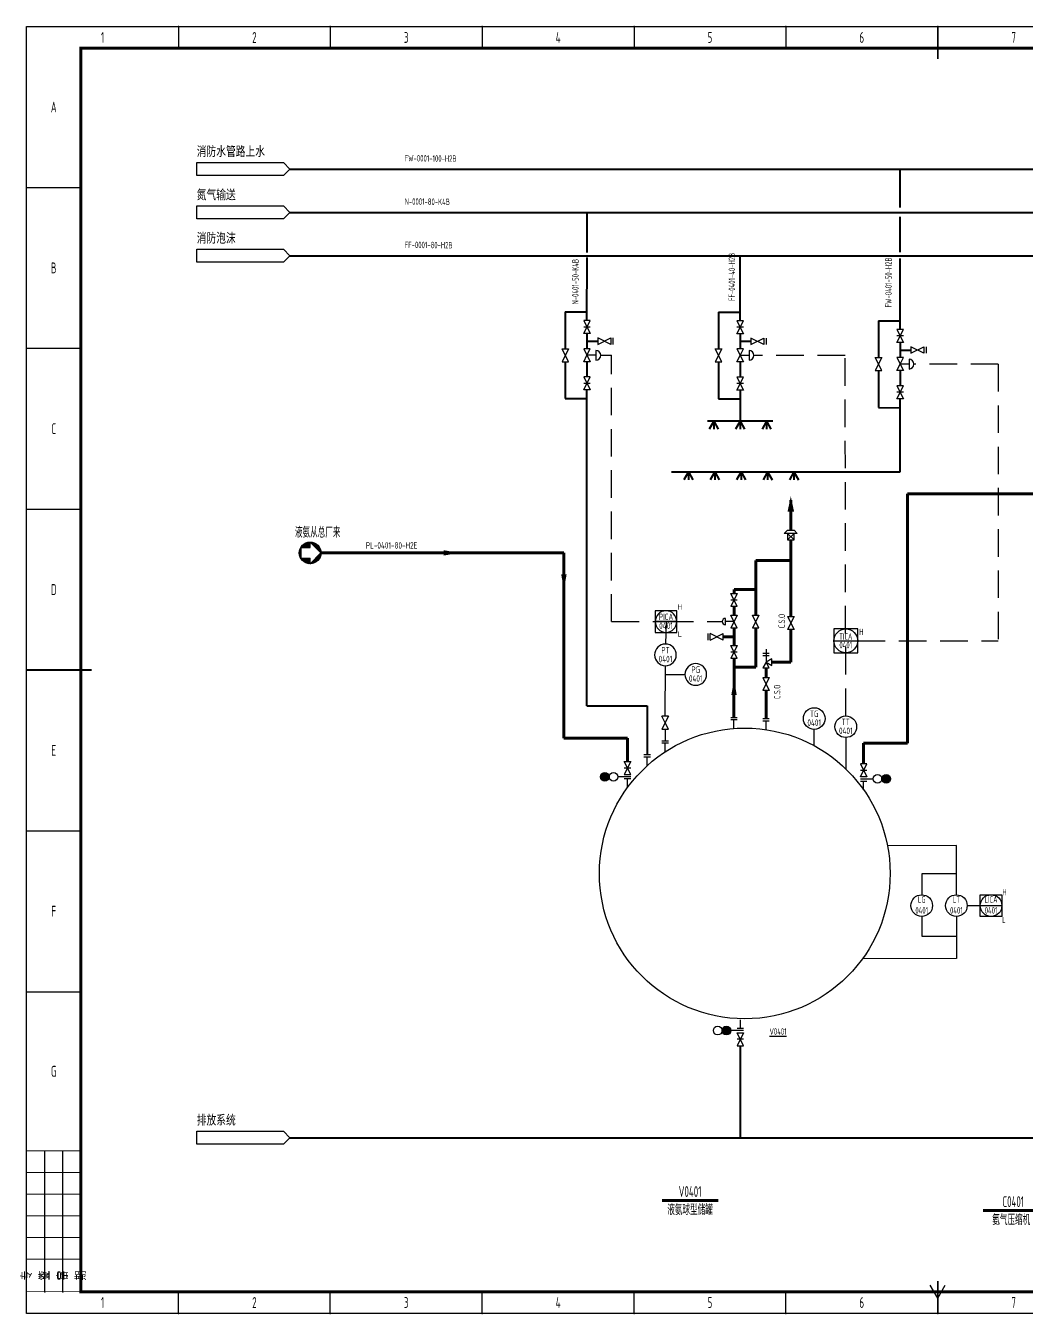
# Model space of a CAD drawing. Header units: millimetres. Extents: x 453 to 7190, y 523 to 4294.
# Drawn here: x 1143 to 1605, y 523 to 1118 of the extents above; entities that cross this region are included whole.
import ezdxf
from ezdxf.enums import TextEntityAlignment as Align

# ---------------------------------------------------------------- set-up
doc = ezdxf.new("R2010")
doc.units = ezdxf.units.MM
doc.linetypes.add('DASHED', pattern=[19.05, 12.7, -6.35])
for name, color, linetype, lineweight in [('01-主物流线-粗实线', 134, 'Continuous', 80), ('01-文本', 7, 'Continuous', 25), ('02-辅助物流线-中粗线', 30, 'Continuous', 40), ('05-图框与标题栏', 7, 'Continuous', 25), ('07-公用工程-氮气或空气与回管', 241, 'Continuous', 40), ('07-箭头', 7, 'Continuous', 25), ('08-进出物流标志', 7, 'Continuous', 25), ('09-文本', 7, 'Continuous', 25), ('09-阀门及管件', 102, 'Continuous', 25), ('1-主物料线', 134, 'Continuous', 80), ('1-主要物流线', 134, 'Continuous', 80), ('10-阀门', 102, 'Continuous', 25), ('11-公用工程-冷却水', 55, 'Continuous', 40), ('11-文本', 7, 'Continuous', 25), ('11-管道组合号', 50, 'Continuous', 15), ('12-仪表', 190, 'Continuous', 25), ('12-信号线', 226, 'DASHED', 25), ('12-设备位号线', 7, 'Continuous', 80), ('13-仪表', 190, 'Continuous', 25), ('13-电动气动信号线', 226, 'DASHED', 25), ('14-氮气', 241, 'Continuous', 40), ('14-箭头', 7, 'Continuous', 25), ('15-仪表', 190, 'Continuous', 25), ('15-文本', 7, 'Continuous', 15), ('15-文本 @ 1', 7, 'Continuous', 15), ('16-阀门与管件', 102, 'Continuous', 25), ('20-公用工程-消防用水', 152, 'Continuous', 40), ('22-公用工程-消防泡沫', 2, 'Continuous', 40), ('5-接续符号', 7, 'Continuous', 25), ('5-设备外轮廓', 7, 'Continuous', 25), ('7-文本', 7, 'Continuous', 25)]:
    doc.layers.add(name, color=color, linetype=linetype, lineweight=lineweight)
doc.layers.add('TITLE', color=7, linetype='Continuous')
doc.styles.add('3-gbcbig', font='gbenor.shx', dxfattribs={"width": 0.7, "height": 3, "bigfont": 'gbcbig.shx'})
doc.styles.add('5-gbcbig', font='gbenor.shx', dxfattribs={"width": 0.7, "height": 5, "bigfont": 'gbcbig.shx'})
doc.styles.add('国标汉字', font='gbenor.shx', dxfattribs={"height": 7, "bigfont": 'gbcbig.shx'})
doc.styles.add('国标英文+数字', font='gbenor.shx', dxfattribs={"height": 5})
doc.styles.add('头号烷家', font='gbenor.shx', dxfattribs={"width": 0.75, "height": 3, "bigfont": 'gbcbig.shx'})
doc.styles.add('工程字', font='gbenor.shx', dxfattribs={"bigfont": 'gbcbig.shx'})

# ---------------------------------------------------------------- blocks, each defined once
blk = doc.blocks.new('接续标志')
at = {"layer": '5-接续符号'}
for p, q in [((-43, 3), (-3, 3)), ((-43, -3), (-43, 3)), ((-3, 3), (0, 0)), ((0, 0), (-3, -3)), ((-3, -3), (-43, -3))]:
    blk.add_line(p, q, dxfattribs=at)
blk = doc.blocks.new('箭头')
at = {"layer": '07-箭头'}
blk.add_lwpolyline([(0, 0, 0, 2.5, 0), (-7, 0, 2.5, 2.5, 0)], format="xyseb", dxfattribs=at)
blk = doc.blocks.new('管道组合号')
at = {"layer": '11-管道组合号', "style": '头号烷家', "width": 0.75}
blk.add_attdef('管道组合号', (-4.3, 3.13), '', height=3, dxfattribs=at)
blk = doc.blocks.new('entry')
at = {"layer": '5-设备外轮廓'}
for p, q in [((1.5, 5), (-1.5, 5)), ((1.5, 4), (-1.5, 4)), ((0, 0), (0, 4))]:
    blk.add_line(p, q, dxfattribs=at)
blk = doc.blocks.new('就地安装仪表')
at = {"layer": '12-仪表', "ltscale": 0.25}
blk.add_circle((0, -5), 5, dxfattribs=at)
at = {"layer": '15-文本', "style": '工程字', "width": 0.75}
blk.add_attdef('仪表名称', text='', height=3, dxfattribs=at).set_placement((0, -4.29), align=Align.CENTER)
blk.add_attdef('仪表编号', text='', height=3, dxfattribs=at).set_placement((0, -5.39), align=Align.TOP_CENTER)
blk = doc.blocks.new('*U131')
at = {"layer": '15-文本'}
ref = blk.add_blockref('就地安装仪表', (1438.51, 832.11), dxfattribs=dict(at, xscale=-1))
ref.add_attrib('仪表名称', 'PT', dxfattribs={"layer": '15-文本 @ 1', "height": 3, "style": '工程字', "width": 0.75}).set_placement((1438.51, 827.82), align=Align.CENTER)
ref.add_attrib('仪表编号', '0401', dxfattribs={"layer": '15-文本 @ 1', "height": 3, "style": '工程字', "width": 0.75}).set_placement((1438.51, 826.72), align=Align.TOP_CENTER)
blk = doc.blocks.new('*U132')
at = {"layer": '15-文本'}
ref = blk.add_blockref('就地安装仪表', (1452.48, 823.11), dxfattribs=dict(at, xscale=-1))
ref.add_attrib('仪表名称', 'PG', dxfattribs={"layer": '15-文本 @ 1', "height": 3, "style": '工程字', "width": 0.75}).set_placement((1452.48, 818.82), align=Align.CENTER)
ref.add_attrib('仪表编号', '0401', dxfattribs={"layer": '15-文本 @ 1', "height": 3, "style": '工程字', "width": 0.75}).set_placement((1452.48, 817.72), align=Align.TOP_CENTER)
blk = doc.blocks.new('DCS系统仪表')
at = {"layer": '12-仪表'}
for p, q in [((-5, 10), (5, 10)), ((-5, 0), (-5, 10)), ((5, 10), (5, 0)), ((-5, 5), (5, 5)), ((5, 0), (-5, 0))]:
    blk.add_line(p, q, dxfattribs=at)
at = {"layer": '12-仪表', "ltscale": 0.25}
blk.add_circle((0, 5), 5, dxfattribs=at)
at = {"layer": '15-文本', "style": '工程字', "width": 0.75}
blk.add_attdef('仪表名称', text='', height=3, dxfattribs=at).set_placement((0, 5.71), align=Align.CENTER)
blk.add_attdef('仪表编号', text='', height=3, dxfattribs=at).set_placement((0, 4.61), align=Align.TOP_CENTER)
blk = doc.blocks.new('*U133')
at = {"layer": '12-仪表'}
ref = blk.add_blockref('DCS系统仪表', (1438.76, 837.49), dxfattribs=dict(at, xscale=-1))
ref.add_attrib('仪表名称', 'PICA', dxfattribs={"layer": '15-文本 @ 1', "height": 3, "style": '工程字', "width": 0.75}).set_placement((1438.76, 843.21), align=Align.CENTER)
ref.add_attrib('仪表编号', '0401', dxfattribs={"layer": '15-文本 @ 1', "height": 3, "style": '工程字', "width": 0.75}).set_placement((1438.76, 842.1), align=Align.TOP_CENTER)
blk = doc.blocks.new('*U134')
at = {"layer": '12-仪表'}
ref = blk.add_blockref('就地安装仪表', (1521.75, 798.98), dxfattribs=at)
ref.add_attrib('仪表名称', 'TT', dxfattribs={"layer": '15-文本 @ 1', "height": 3, "style": '工程字', "width": 0.75}).set_placement((1521.75, 794.69), align=Align.CENTER)
ref.add_attrib('仪表编号', '0401', dxfattribs={"layer": '15-文本 @ 1', "height": 3, "style": '工程字', "width": 0.75}).set_placement((1521.75, 793.59), align=Align.TOP_CENTER)
blk = doc.blocks.new('*U135')
at = {"layer": '12-仪表'}
ref = blk.add_blockref('就地安装仪表', (1507.17, 802.73), dxfattribs=at)
ref.add_attrib('仪表名称', 'TG', dxfattribs={"layer": '15-文本 @ 1', "height": 3, "style": '工程字', "width": 0.75}).set_placement((1507.17, 798.44), align=Align.CENTER)
ref.add_attrib('仪表编号', '0401', dxfattribs={"layer": '15-文本 @ 1', "height": 3, "style": '工程字', "width": 0.75}).set_placement((1507.17, 797.34), align=Align.TOP_CENTER)

msp = doc.modelspace()

# ---------------------------------------------------------------- hatches: boundary and pattern name
at = {"layer": '08-进出物流标志'}
h = msp.add_hatch(dxfattribs=at)
h.set_pattern_fill('ANSI31', color=256, scale=0.1)
h.set_pattern_definition([(45, (-1003.2807, 1455.54024), (-0.224506403, 0.224506403), [])])
h.paths.add_polyline_path([(1274.49, 876.72), (1274.49, 879.22, 0.267949), (1270.16, 876.72)])
h.paths.add_polyline_path([(1270.16, 876.72, 0.131652), (1269.49, 874.22, 0.131652), (1270.16, 871.72)])
h.paths.add_polyline_path([(1270.16, 871.72, 0.267949), (1274.49, 869.22), (1274.49, 871.72)])
h.paths.add_polyline_path([(1274.49, 869.22, 0.414214), (1279.49, 874.22)])
h.paths.add_polyline_path([(1274.49, 879.22), (1279.49, 874.22, 0.414214)])
at = {"layer": '10-阀门'}
h = msp.add_hatch(color=256, dxfattribs=at)
h.dxf.hatch_style = 1
h.paths.add_polyline_path([(1408.53, 770.85, -1), (1412.53, 770.85, -1)])
h = msp.add_hatch(color=256, dxfattribs=at)
h.dxf.hatch_style = 1
h.paths.add_polyline_path([(1540.43, 771.87, 1), (1540.43, 767.87, 1)])
h = msp.add_hatch(color=256, dxfattribs=at)
h.dxf.hatch_style = 1
h.paths.add_polyline_path([(1466.61, 655.67, 1), (1466.61, 651.67, 1)])

# ---------------------------------------------------------------- linework, layer by layer
at = {"layer": '01-主物流线-粗实线'}
for p, q in [((1496.36, 884.7), (1496.36, 898.5)), ((1550.22, 901.5), (1609.48, 901.5)), ((1496.36, 844.87), (1496.36, 880.2)), ((1343.11, 874.22), (1279.49, 874.22)), ((1391.64, 874.22), (1328.11, 874.22)), ((1391.64, 788.75), (1391.64, 874.22)), ((1480.18, 857.39), (1480.18, 870.78)), ((1480.18, 870.78), (1496.36, 870.78)), ((1470.18, 855.49), (1470.18, 857.39)), ((1470.18, 857.39), (1480.18, 857.39)), ((1480.18, 857.39), (1480.18, 845.49)), ((1470.18, 845.49), (1470.18, 849.49)), ((1470.18, 831.49), (1470.18, 839.49)), ((1480.18, 821.49), (1480.18, 839.49)), ((1496.36, 825.81), (1496.36, 838.87)), ((1470.18, 835.49), (1465.18, 835.49)), ((1470.11, 798.14), (1470.18, 821.49)), ((1470.18, 825.49), (1470.18, 821.49)), ((1470.18, 821.49), (1480.18, 821.49)), ((1484.94, 816.62), (1484.94, 821.2)), ((1487.54, 823.8), (1496.36, 823.8)), ((1496.36, 823.8), (1496.36, 825.81)), ((1484.94, 797.61), (1484.94, 810.62)), ((1391.64, 788.75), (1420.98, 788.75)), ((1420.98, 788.75), (1420.98, 777.85)), ((1550.22, 786.42), (1529.98, 786.42)), ((1529.98, 786.42), (1529.98, 776.87))]:
    msp.add_line(p, q, dxfattribs=at)
at = {"layer": '01-文本'}
msp.add_circle((1475.13, 726.23), 67.1, dxfattribs=at)
at = {"layer": '02-辅助物流线-中粗线'}
for p, q in [((1473.06, 646.67), (1473.06, 604.2)), ((1265.17, 604.2), (1887.13, 604.2))]:
    msp.add_line(p, q, dxfattribs=at)
at = {"layer": '05-图框与标题栏'}
for p, q in [((1213.75, 1117.16), (1213.75, 1107.16)), ((1283.83, 1117.16), (1283.83, 1107.16)), ((1353.92, 1117.16), (1353.92, 1107.16)), ((1424, 1117.16), (1424, 1107.16)), ((1494.08, 1117.16), (1494.08, 1107.16)), ((1143.67, 1042.91), (1168.67, 1042.91)), ((1143.67, 968.66), (1168.67, 968.66)), ((1143.67, 894.41), (1168.67, 894.41)), ((1143.67, 745.91), (1168.67, 745.91)), ((1143.67, 671.66), (1168.67, 671.66)), ((1152, 533.16), (1152, 598.16)), ((1160.33, 533.16), (1160.33, 598.16)), ((1564.17, 530.16), (1560.7, 536.16)), ((1564.17, 530.16), (1567.63, 536.16)), ((1213.75, 523.16), (1213.75, 533.16)), ((1283.83, 523.16), (1283.83, 533.16)), ((1353.92, 523.16), (1353.92, 533.16)), ((1424, 523.16), (1424, 533.16)), ((1494.08, 523.16), (1494.08, 533.16))]:
    msp.add_line(p, q, dxfattribs=at)
for points, const_width in [([(1564.17, 1117.16), (1564.17, 1102.16)], 0.8), ([(1143.67, 820.16), (1173.67, 820.16)], 0.8), ([(1168.67, 598.16), (1143.67, 598.16)], 0.4), ([(1168.67, 588.16), (1143.67, 588.16)], 0.4), ([(1168.67, 578.16), (1143.67, 578.16)], 0.4), ([(1168.67, 568.16), (1143.67, 568.16)], 0.4), ([(1168.67, 558.16), (1143.67, 558.16)], 0.4), ([(1168.67, 548.16), (1143.67, 548.16)], 0.4), ([(1564.17, 523.16), (1564.17, 538.16)], 0.8), ([(1168.67, 533.16), (1143.67, 533.16)], 0.4)]:
    msp.add_lwpolyline(points, dxfattribs=dict(at, const_width=const_width))
at = {"layer": '05-图框与标题栏', "const_width": 1.4}
msp.add_lwpolyline([(1168.67, 1107.16), (1168.67, 533.16), (1974.67, 533.16), (1974.67, 1107.16)], close=True, dxfattribs=at)
at = {"layer": '05-图框与标题栏'}
for p in [(1213.75, 1117.16), (1213.75, 1117.16), (1213.75, 1117.16), (1283.83, 1117.16), (1283.83, 1117.16), (1283.83, 1117.16), (1353.92, 1117.16), (1353.92, 1117.16), (1353.92, 1117.16), (1424, 1117.16), (1424, 1117.16), (1424, 1117.16), (1494.08, 1117.16), (1494.08, 1117.16), (1494.08, 1117.16), (1564.17, 1117.16), (1564.17, 1117.16), (1564.17, 1117.16), (1152, 533.16), (1160.33, 533.16), (1213.75, 523.16), (1283.83, 523.16), (1353.92, 523.16), (1424, 523.16), (1494.08, 523.16), (1564.17, 523.16)]:
    msp.add_point(p, dxfattribs=at)
at = {"layer": '07-公用工程-氮气或空气与回管'}
for p, q in [((1402.28, 803.64), (1430.08, 803.64)), ((1430.08, 803.64), (1430.08, 780.95))]:
    msp.add_line(p, q, dxfattribs=at)
at = {"layer": '08-进出物流标志'}
for p, q in [((1270.16, 876.72), (1270.16, 871.72)), ((1270.16, 876.72), (1274.49, 876.72)), ((1274.49, 879.22), (1279.49, 874.22)), ((1274.49, 876.72), (1274.49, 879.22)), ((1270.16, 871.72), (1274.49, 871.72)), ((1279.49, 874.22), (1274.49, 869.22)), ((1274.49, 869.22), (1274.49, 871.72))]:
    msp.add_line(p, q, dxfattribs=at)
msp.add_circle((1274.49, 874.22), 5, dxfattribs=at)
at = {"layer": '09-阀门及管件'}
for p, q in [((1403.78, 981.44), (1400.78, 981.44)), ((1400.78, 981.44), (1403.78, 975.44)), ((1400.78, 975.44), (1403.78, 981.44)), ((1403.78, 978.44), (1400.78, 978.44)), ((1474.46, 981.4), (1471.46, 981.4)), ((1471.46, 981.4), (1474.46, 975.4)), ((1471.46, 975.4), (1474.46, 981.4)), ((1474.46, 978.4), (1471.46, 978.4)), ((1548.3, 977.35), (1545.3, 977.35)), ((1545.3, 977.35), (1548.3, 971.35)), ((1545.3, 971.35), (1548.3, 977.35)), ((1403.78, 975.44), (1400.78, 975.44)), ((1407.28, 973.44), (1407.28, 970.44)), ((1413.28, 970.44), (1407.28, 973.44)), ((1407.28, 970.44), (1413.28, 973.44)), ((1413.28, 973.44), (1413.28, 970.44)), ((1414.28, 973.44), (1414.28, 970.44)), ((1474.46, 975.4), (1471.46, 975.4)), ((1477.96, 973.4), (1477.96, 970.4)), ((1483.96, 970.4), (1477.96, 973.4)), ((1477.96, 970.4), (1483.96, 973.4)), ((1483.96, 973.4), (1483.96, 970.4)), ((1484.96, 973.4), (1484.96, 970.4)), ((1548.3, 974.35), (1545.3, 974.35)), ((1548.3, 971.35), (1545.3, 971.35)), ((1393.78, 968.44), (1390.78, 962.44)), ((1393.78, 962.44), (1390.78, 968.44)), ((1390.78, 968.44), (1393.78, 968.44)), ((1403.78, 968.44), (1400.78, 968.44)), ((1400.78, 968.44), (1403.78, 962.44)), ((1400.78, 962.44), (1402.28, 965.44)), ((1402.28, 965.44), (1403.78, 968.44)), ((1406.39, 965.44), (1402.28, 965.44)), ((1406.39, 967.69), (1406.39, 963.19)), ((1464.46, 968.4), (1461.46, 962.4)), ((1464.46, 962.4), (1461.46, 968.4)), ((1461.46, 968.4), (1464.46, 968.4)), ((1474.46, 968.4), (1471.46, 968.4)), ((1471.46, 968.4), (1474.46, 962.4)), ((1471.46, 962.4), (1472.96, 965.4)), ((1472.96, 965.4), (1474.46, 968.4)), ((1477.07, 965.4), (1472.96, 965.4)), ((1477.07, 967.65), (1477.07, 963.15)), ((1538.3, 964.35), (1535.3, 958.35)), ((1538.3, 958.35), (1535.3, 964.35)), ((1535.3, 964.35), (1538.3, 964.35)), ((1548.3, 964.35), (1545.3, 964.35)), ((1545.3, 964.35), (1548.3, 958.35)), ((1546.8, 961.35), (1548.3, 964.35)), ((1550.92, 963.6), (1550.92, 959.1)), ((1551.8, 969.35), (1551.8, 966.35)), ((1557.8, 966.35), (1551.8, 969.35)), ((1551.8, 966.35), (1557.8, 969.35)), ((1557.8, 969.35), (1557.8, 966.35)), ((1558.8, 969.35), (1558.8, 966.35)), ((1390.78, 962.44), (1393.78, 962.44)), ((1403.78, 962.44), (1400.78, 962.44)), ((1461.46, 962.4), (1464.46, 962.4)), ((1474.46, 962.4), (1471.46, 962.4)), ((1535.3, 958.35), (1538.3, 958.35)), ((1545.3, 958.35), (1546.8, 961.35)), ((1548.3, 958.35), (1545.3, 958.35)), ((1550.92, 961.35), (1546.8, 961.35)), ((1403.78, 955.44), (1400.78, 955.44)), ((1400.78, 955.44), (1403.78, 949.44)), ((1400.78, 949.44), (1403.78, 955.44)), ((1403.78, 952.44), (1400.78, 952.44)), ((1474.46, 955.4), (1471.46, 955.4)), ((1471.46, 955.4), (1474.46, 949.4)), ((1471.46, 949.4), (1474.46, 955.4)), ((1474.46, 952.4), (1471.46, 952.4)), ((1403.78, 949.44), (1400.78, 949.44)), ((1474.46, 949.4), (1471.46, 949.4)), ((1548.3, 951.35), (1545.3, 951.35)), ((1545.3, 951.35), (1548.3, 945.35)), ((1545.3, 945.35), (1548.3, 951.35)), ((1548.3, 948.35), (1545.3, 948.35)), ((1548.3, 945.35), (1545.3, 945.35)), ((1439.87, 798.83), (1436.87, 798.83)), ((1438.37, 795.83), (1436.87, 798.83)), ((1439.87, 798.83), (1436.87, 792.83)), ((1436.87, 792.83), (1439.87, 792.83)), ((1439.87, 792.83), (1438.37, 795.83))]:
    msp.add_line(p, q, dxfattribs=at)
for centre in [(1406.39, 965.44), (1477.07, 965.4), (1550.92, 961.35)]:
    msp.add_arc(centre, 2.25, 270, 90, dxfattribs=at)
at = {"layer": '1-主要物流线'}
msp.add_line((1550.22, 786.42), (1550.22, 901.5), dxfattribs=at)
at = {"layer": '10-阀门'}
for p, q in [((1422.48, 777.85), (1419.48, 771.85)), ((1422.48, 771.85), (1419.48, 777.85)), ((1419.48, 777.85), (1422.48, 777.85)), ((1422.48, 774.85), (1419.48, 774.85)), ((1528.48, 776.87), (1531.48, 770.87)), ((1528.48, 770.87), (1531.48, 776.87)), ((1531.48, 776.87), (1528.48, 776.87)), ((1528.48, 773.87), (1531.48, 773.87)), ((1422.48, 770.85), (1416.53, 770.85)), ((1419.48, 771.85), (1422.48, 771.85)), ((1531.48, 770.87), (1528.48, 770.87)), ((1528.48, 769.87), (1534.43, 769.87)), ((1474.56, 653.67), (1468.61, 653.67)), ((1474.56, 646.67), (1471.56, 652.67)), ((1471.56, 652.67), (1474.56, 652.67)), ((1474.56, 652.67), (1471.56, 646.67)), ((1474.56, 649.67), (1471.56, 649.67)), ((1471.56, 646.67), (1474.56, 646.67))]:
    msp.add_line(p, q, dxfattribs=at)
for centre in [(1410.53, 770.85), (1414.53, 770.85), (1536.43, 769.87), (1540.43, 769.87), (1462.61, 653.67), (1466.61, 653.67)]:
    msp.add_circle(centre, 2, dxfattribs=at)
at = {"layer": '11-公用工程-冷却水', "ltscale": 5}
msp.add_line((1441.33, 911.58), (1505.07, 911.58), dxfattribs=at)
at = {"layer": '12-仪表'}
for p, q in [((1516.23, 833.64), (1527.23, 833.64)), ((1438.37, 798.83), (1438.48, 822.11)), ((1438.48, 818.11), (1447.48, 818.11)), ((1438.37, 792.83), (1438.37, 787.35)), ((1507.17, 785.18), (1507.17, 792.73)), ((1521.75, 788.98), (1521.71, 774.52))]:
    msp.add_line(p, q, dxfattribs=at)
msp.add_lwpolyline([(1516.23, 828.14), (1527.23, 828.14), (1527.23, 839.14), (1516.23, 839.14)], close=True, dxfattribs=at)
msp.add_circle((1521.73, 833.64), 5.5, dxfattribs=at)
at = {"layer": '12-信号线'}
msp.add_line((1577.78, 711.38), (1583.78, 711.38), dxfattribs=at)
at = {"layer": '12-设备位号线'}
for p, q in [((1437.01, 575.23), (1462.9, 575.23)), ((1585.22, 570.57), (1611.12, 570.57))]:
    msp.add_line(p, q, dxfattribs=at)
at = {"layer": '13-电动气动信号线'}
for p, q in [((1408.64, 965.44), (1413.6, 965.44)), ((1413.6, 842.49), (1413.6, 965.44)), ((1521.43, 965.4), (1479.32, 965.4)), ((1521.75, 798.98), (1521.43, 965.4)), ((1592.13, 961.35), (1553.17, 961.35)), ((1592.13, 961.35), (1592.13, 833.64)), ((1413.6, 842.49), (1438.76, 842.49)), ((1438.76, 842.1), (1438.59, 832.11)), ((1438.76, 842.49), (1464.68, 842.49)), ((1527.23, 833.64), (1592.13, 833.64))]:
    msp.add_line(p, q, dxfattribs=at)
at = {"layer": '14-氮气'}
for p, q in [((1265.17, 1031.36), (1885.17, 1031.36)), ((1402.31, 1012.91), (1402.31, 1031.36)), ((1402.28, 981.44), (1402.31, 1010.58)), ((1392.28, 985.44), (1402.28, 985.44)), ((1392.28, 985.44), (1392.28, 968.44)), ((1402.28, 975.44), (1402.28, 968.44)), ((1402.28, 971.94), (1407.28, 971.94)), ((1392.28, 962.44), (1392.28, 945.44)), ((1402.28, 962.44), (1402.28, 955.44)), ((1402.28, 803.64), (1402.28, 949.44)), ((1392.28, 945.44), (1402.28, 945.44))]:
    msp.add_line(p, q, dxfattribs=at)
at = {"layer": '14-箭头'}
msp.add_lwpolyline([(1496.36, 900.32, 0, 3, 0), (1496.36, 893.32, 3, 3, 0)], format="xyseb", dxfattribs=at)
at = {"layer": '15-仪表'}
for p, q in [((1572.78, 739.12), (1541.01, 738.94)), ((1572.78, 716.38), (1572.78, 739.12)), ((1572.78, 726), (1556.78, 726)), ((1556.78, 726), (1556.78, 716.38)), ((1583.78, 706.38), (1583.78, 716.38)), ((1583.78, 716.38), (1593.78, 716.38)), ((1593.78, 716.38), (1593.78, 706.38)), ((1583.78, 711.38), (1593.78, 711.38)), ((1556.78, 706.38), (1556.78, 697.34)), ((1572.78, 706.38), (1572.78, 686.91)), ((1593.78, 706.38), (1583.78, 706.38)), ((1556.78, 697.34), (1572.78, 697.34)), ((1572.78, 686.91), (1529.47, 686.87))]:
    msp.add_line(p, q, dxfattribs=at)
for centre in [(1556.78, 711.38), (1572.78, 711.38), (1588.78, 711.38)]:
    msp.add_circle(centre, 5, dxfattribs=at)
at = {"layer": '16-阀门与管件'}
for p, q in [((1494.86, 884.7), (1493.36, 883.2)), ((1499.36, 883.2), (1493.36, 883.2)), ((1494.86, 884.7), (1497.86, 884.7)), ((1494.86, 883.2), (1494.86, 880.2)), ((1494.86, 883.2), (1497.86, 880.2)), ((1497.86, 883.2), (1494.86, 880.2)), ((1497.86, 884.7), (1499.36, 883.2)), ((1497.86, 880.2), (1497.86, 883.2)), ((1494.86, 880.2), (1497.86, 880.2)), ((1468.68, 855.49), (1471.68, 855.49)), ((1471.68, 849.49), (1468.68, 855.49)), ((1471.68, 855.49), (1468.68, 849.49)), ((1468.68, 852.49), (1471.68, 852.49)), ((1471.68, 849.49), (1468.68, 849.49)), ((1468.68, 845.49), (1471.68, 845.49)), ((1471.68, 839.49), (1468.68, 845.49)), ((1471.68, 845.49), (1468.68, 839.49)), ((1478.68, 845.49), (1481.68, 845.49)), ((1481.68, 839.49), (1478.68, 845.49)), ((1481.68, 845.49), (1478.68, 839.49)), ((1494.86, 844.87), (1497.86, 844.87)), ((1494.86, 844.87), (1497.86, 838.87)), ((1497.86, 844.87), (1494.86, 838.87)), ((1466.18, 840.99), (1466.18, 843.99)), ((1470.18, 842.49), (1466.18, 842.49)), ((1471.68, 839.49), (1468.68, 839.49)), ((1481.68, 839.49), (1478.68, 839.49)), ((1497.86, 838.87), (1494.86, 838.87)), ((1458.16, 833.99), (1458.16, 836.99)), ((1459.18, 833.99), (1465.18, 836.99)), ((1465.18, 833.99), (1459.18, 836.99)), ((1459.18, 833.99), (1459.18, 836.99)), ((1465.18, 833.99), (1465.18, 836.99)), ((1468.68, 831.49), (1471.68, 831.49)), ((1471.68, 825.49), (1468.68, 831.49)), ((1471.68, 831.49), (1468.68, 825.49)), ((1468.68, 828.49), (1471.68, 828.49)), ((1486.44, 827.8), (1483.44, 827.8)), ((1483.44, 826.8), (1486.44, 826.8)), ((1484.94, 829.8), (1484.94, 823.8)), ((1471.68, 825.49), (1468.68, 825.49)), ((1484.94, 823.8), (1483.44, 821.2)), ((1483.44, 821.2), (1486.44, 821.2)), ((1487.54, 825.3), (1484.94, 823.8)), ((1486.44, 821.2), (1484.94, 823.8)), ((1484.94, 823.8), (1487.54, 822.3)), ((1487.54, 822.3), (1487.54, 825.3)), ((1483.44, 816.62), (1486.44, 816.62)), ((1483.44, 816.62), (1486.44, 810.62)), ((1486.44, 816.62), (1483.44, 810.62)), ((1486.44, 810.62), (1483.44, 810.62))]:
    msp.add_line(p, q, dxfattribs=at)
msp.add_arc((1466.18, 842.49), 1.5, 90, 270, dxfattribs=at)
at = {"layer": '20-公用工程-消防用水'}
for p, q in [((1265.17, 1051.36), (1885.17, 1051.36)), ((1546.82, 1033.63), (1546.82, 1051.36)), ((1546.82, 1013.05), (1546.82, 1029.37)), ((1546.8, 977.35), (1546.82, 1010.05)), ((1536.8, 981.35), (1546.8, 981.35)), ((1536.8, 981.35), (1536.8, 964.35)), ((1546.8, 971.35), (1546.8, 964.35)), ((1546.8, 967.85), (1551.8, 967.85)), ((1536.8, 958.35), (1536.8, 941.35)), ((1546.8, 958.35), (1546.8, 951.35)), ((1536.8, 941.35), (1546.8, 941.24)), ((1546.8, 936.84), (1546.8, 945.35)), ((1546.8, 911.58), (1546.8, 941.24)), ((1505.07, 911.58), (1546.8, 911.58))]:
    msp.add_line(p, q, dxfattribs=at)
at = {"layer": '22-公用工程-消防泡沫'}
for p, q in [((1265.17, 1011.36), (1885.17, 1011.36)), ((1472.96, 981.4), (1472.96, 1011.36)), ((1462.96, 985.4), (1472.96, 985.4)), ((1462.96, 985.4), (1462.96, 968.4)), ((1472.96, 975.4), (1472.96, 968.4)), ((1472.96, 971.9), (1477.96, 971.9)), ((1462.96, 962.4), (1462.96, 945.4)), ((1472.96, 962.4), (1472.96, 955.4)), ((1472.96, 949.4), (1472.96, 941.32)), ((1462.96, 945.4), (1472.96, 945.3)), ((1472.96, 941.32), (1472.96, 934.97)), ((1488.08, 934.97), (1457.84, 934.97))]:
    msp.add_line(p, q, dxfattribs=at)
at = {"layer": '22-公用工程-消防泡沫', "color": 3}
for p, q in [((1460.78, 934.97), (1458.7, 931.38)), ((1460.78, 934.97), (1462.85, 931.38)), ((1472.96, 934.97), (1470.89, 931.38)), ((1472.96, 934.97), (1475.03, 931.38)), ((1485.14, 934.97), (1483.07, 931.38)), ((1485.14, 934.97), (1487.21, 931.38)), ((1449.08, 911.58), (1447, 907.99)), ((1449.08, 911.58), (1451.15, 907.99)), ((1461.26, 911.58), (1459.18, 907.99)), ((1461.26, 911.58), (1463.33, 907.99)), ((1473.44, 911.58), (1471.37, 907.99)), ((1473.44, 911.58), (1475.51, 907.99)), ((1485.62, 911.58), (1483.55, 907.99)), ((1485.62, 911.58), (1487.7, 907.99)), ((1497.8, 911.58), (1495.73, 907.99)), ((1497.8, 911.58), (1499.88, 907.99))]:
    msp.add_line(p, q, dxfattribs=at)
at = {"layer": '22-公用工程-消防泡沫', "color": 3, "ltscale": 5}
for p, q in [((1460.78, 934.97), (1460.78, 931.38)), ((1472.96, 934.97), (1472.96, 931.38)), ((1485.14, 934.97), (1485.14, 931.38)), ((1449.08, 911.58), (1449.08, 907.99)), ((1461.26, 911.58), (1461.26, 907.99)), ((1473.44, 911.58), (1473.44, 907.99)), ((1485.62, 911.58), (1485.62, 907.99)), ((1497.8, 911.58), (1497.8, 907.99))]:
    msp.add_line(p, q, dxfattribs=at)
at = {"layer": '5-设备外轮廓'}
for p, q in [((1422.48, 769.85), (1419.48, 769.85)), ((1420.98, 765.85), (1420.98, 769.85)), ((1528.48, 768.87), (1531.48, 768.87)), ((1529.98, 764.87), (1529.98, 768.87)), ((1474.56, 654.67), (1471.56, 654.67)), ((1473.06, 658.67), (1473.06, 654.67))]:
    msp.add_line(p, q, dxfattribs=at)
at = {"layer": 'TITLE'}
for p, q in [((1143.67, 1117.16), (1984.67, 1117.16)), ((1143.67, 523.16), (1143.67, 1117.16)), ((1984.67, 523.16), (1143.67, 523.16))]:
    msp.add_line(p, q, dxfattribs=at)
msp.add_lwpolyline([(1143.67, 1117.16), (1984.67, 1117.16), (1984.67, 523.16), (1143.67, 523.16)], close=True, dxfattribs=at)

# ---------------------------------------------------------------- block references
at = {"layer": '01-主物流线-粗实线'}
for name, p in [('*U133', (0, 0)), ('*U131', (0, 0)), ('*U132', (0, 0)), ('entry', (1470.11, 793.14)), ('entry', (1484.93, 792.61)), ('*U135', (0, 0)), ('*U134', (0, 0)), ('entry', (1438.36, 782.35)), ('entry', (1430.08, 775.95))]:
    msp.add_blockref(name, p, dxfattribs=at)
at = {"layer": '07-箭头'}
msp.add_blockref('箭头', (1343.11, 874.22), dxfattribs=at)
at = {"layer": '07-箭头', "rotation": 270}
msp.add_blockref('箭头', (1391.64, 857.3), dxfattribs=at)
at = {"layer": '1-主物料线'}
for p in [(1265.17, 1051.36), (1265.17, 1031.36), (1265.17, 1011.36), (1265.17, 604.2)]:
    msp.add_blockref('接续标志', p, dxfattribs=at)
at = {"layer": '1-主要物流线', "rotation": 90}
msp.add_blockref('箭头', (1470.16, 815.67), dxfattribs=at)
at = {"layer": '13-电动气动信号线'}
msp.add_blockref('管道组合号', (1304.53, 873.05), dxfattribs=at).add_auto_attribs({'管道组合号': 'PL-0401-80-H2E'})

# ---------------------------------------------------------------- texts
at = {"layer": '05-图框与标题栏', "char_height": 5, "attachment_point": 5, "style": '5-gbcbig'}
for s, width, gutter_width, insert in [('1', 70.0833, 25, (1178.71, 1112.16)), ('2', 70.0833, 12.5, (1248.79, 1112.16)), ('3', 70.0833, 25, (1318.87, 1112.16)), ('4', 70.0833, 25, (1388.96, 1112.16)), ('5', 70.0833, 25, (1459.04, 1112.16)), ('6', 70.0833, 25, (1529.12, 1112.16)), ('7', 70.0833, 25, (1599.21, 1112.16)), ('A', 25, 25, (1156.17, 1080.03)), ('B', 25, 25, (1156.17, 1005.78)), ('C', 25, 25, (1156.17, 931.53)), ('D', 25, 25, (1156.17, 857.28)), ('E', 25, 25, (1156.17, 783.03)), ('F', 25, 25, (1156.17, 708.78)), ('G', 25, 25, (1156.17, 634.91)), ('1', 70.0833, 25, (1178.71, 528.16)), ('2', 70.0833, 25, (1248.79, 528.16)), ('3', 70.0833, 25, (1318.87, 528.16)), ('4', 70.0833, 25, (1388.96, 528.16)), ('5', 70.0833, 25, (1459.04, 528.16)), ('6', 70.0833, 25, (1529.12, 528.16)), ('7', 70.0833, 25, (1599.21, 528.16))]:
    msp.add_mtext_dynamic_manual_height_columns(s, width=width, gutter_width=gutter_width, heights=[0], dxfattribs=dict(at, insert=insert))
at = {"layer": '05-图框与标题栏', "char_height": 5, "attachment_point": 5, "rotation": 90, "style": '工程字'}
for s, insert in [('专业', (1147.83, 540.66)), ('签字', (1156.17, 540.66)), ('日期', (1164.5, 540.66))]:
    msp.add_mtext_dynamic_manual_height_columns(s, width=8.3333, gutter_width=25, heights=[0], dxfattribs=dict(at, insert=insert))
at = {"layer": '09-文本', "attachment_point": 1}
for s, width, insert, char_height, style in [('\\pi8.43095;液氨从总厂来', 31.531, (1259.09, 886.25), 5, '5-gbcbig'), ('{\\LV0401}', 22.2828, (1486.55, 654.77), 3, '3-gbcbig')]:
    msp.add_mtext_dynamic_manual_height_columns(s, width=width, gutter_width=15, heights=[0], dxfattribs=dict(at, insert=insert, char_height=char_height, style=style))
at = {"layer": '09-文本', "char_height": 5, "width": 31.6592, "attachment_point": 5, "style": '5-gbcbig'}
for s, insert in [('\\A1;V0401\\P{\\A0;液氨}球型储罐', (1449.86, 575.23)), ('\\A1; C0401\\P{\\A0;氨气}压缩机', (1598.08, 570.57))]:
    msp.add_mtext(s, dxfattribs=dict(at, insert=insert))
at = {"layer": '11-文本', "char_height": 3, "attachment_point": 1, "rotation": 90, "style": '3-gbcbig'}
for insert in [(1490.68, 839.46), (1488.55, 806.79)]:
    msp.add_mtext_dynamic_manual_height_columns('C.S.O', width=13.5662, gutter_width=15, heights=[0], dxfattribs=dict(at, insert=insert))
at = {"layer": '11-管道组合号', "char_height": 3, "attachment_point": 1, "style": '国标英文+数字'}
for s, insert, rotation in [('{\\W0.7;FW-0001-100-H2B}', (1318.17, 1057.94), 359.51389), ('{\\W0.7;N-0001-80-K4B}', (1318.17, 1037.94), 359.51389), ('{\\W0.7;FF-0001-80-H2B}', (1318.17, 1017.94), 359.51389), ('{\\W0.7;N-0401-50-K4B}', (1395.4, 988.96), 89.93113), ('{\\W0.7;FF-0401-40-H2B}', (1467.63, 990.51), 89.93113), ('{\\W0.7;FW-0401-50-H2B}', (1539.92, 987.56), 89.93113)]:
    msp.add_mtext_dynamic_manual_height_columns(s, width=32.3066, gutter_width=15, heights=[0], dxfattribs=dict(at, insert=insert, rotation=rotation))
at = {"layer": '13-仪表', "insert": (1445.18, 842.95), "char_height": 2.5, "attachment_point": 5, "style": '国标英文+数字'}
msp.add_mtext_dynamic_manual_height_columns('{\\C0;H\\P\\P\\PL}', width=3.1968, gutter_width=25, heights=[0], dxfattribs=at)
at = {"layer": '15-仪表', "ltscale": 10, "char_height": 3, "attachment_point": 5, "style": '3-gbcbig'}
for s, insert, width in [('{\\C0;LG\\P0401}', (1556.79, 711.7), 10.2037), ('{\\C0;LT\\P0401}', (1572.79, 711.71), 10), ('{\\C0;LICA\\P0401}', (1588.79, 711.71), 10)]:
    msp.add_mtext(s, dxfattribs=dict(at, insert=insert, width=width))
at = {"layer": '15-仪表', "char_height": 3, "width": 10, "attachment_point": 5, "style": '3-gbcbig'}
for s, insert in [('{\\W0.7;\\C0;H}', (1594.96, 717.56)), ('{\\W0.7;\\C0;L}', (1594.72, 704.81))]:
    msp.add_mtext(s, dxfattribs=dict(at, insert=insert))
at = {"layer": '7-文本'}
for s, width, insert, char_height, attachment_point, style in [('消防水管路上水', 40, (1222.17, 1061.97), 5, 1, '国标汉字'), ('氮气输送', 40, (1222.17, 1041.97), 5, 1, '国标汉字'), ('消防泡沫', 40, (1222.17, 1021.97), 5, 1, '国标汉字'), ('H', 2.6741, (1527.98, 839.24), 3, 1, '3-gbcbig'), ('TICA', 11, (1521.72, 835.59), 3, 5, '3-gbcbig'), ('0401', 11, (1521.72, 831.68), 3, 5, '3-gbcbig'), ('排放系统', 43.6691, (1222.17, 614.82), 5, 1, '国标汉字')]:
    msp.add_mtext_dynamic_manual_height_columns(s, width=width, gutter_width=15, heights=[0], dxfattribs=dict(at, insert=insert, char_height=char_height, attachment_point=attachment_point, style=style))

doc.saveas('drawing.dxf')
